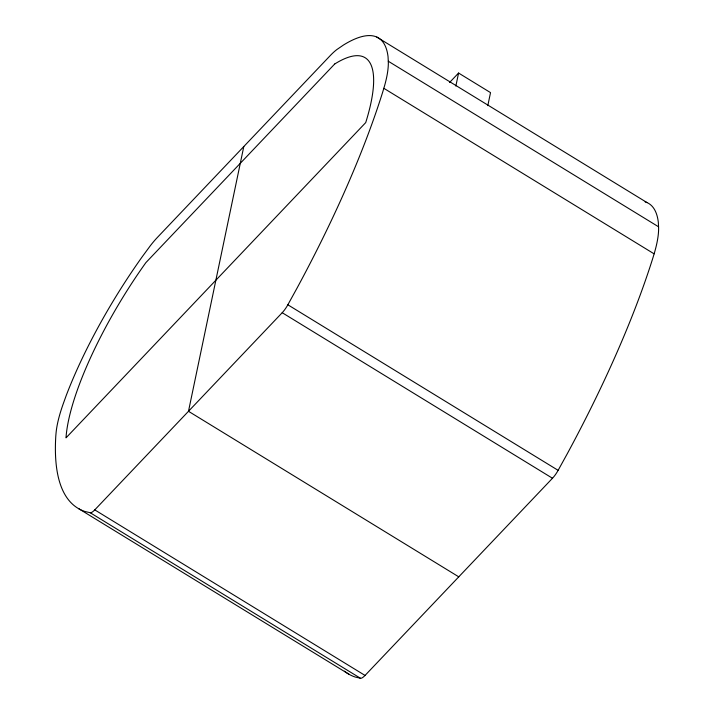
<?xml version="1.0" encoding="UTF-8"?>
<svg xmlns="http://www.w3.org/2000/svg" width="714" height="714" viewBox="0 0 714 714"><rect width="100%" height="100%" fill="white"/><g stroke="black" fill="none" stroke-linecap="round" stroke-linejoin="round"><path stroke-width="1.07" d="M243.795 146.531L188.487 411.291L458.763 576.841M455.853 86.064L458.575 73.042L490.527 92.615L487.805 105.636M383.837 88.304L382.74 91.963A441.993 122.21 -58.5 0 1 296.729 288.688L287.849 304.789A12.513 3.463 -58.5 0 1 282.208 312.705L94.766 509.885A12.513 3.463 -58.5 0 1 90.187 512.714L84.93 511.483A441.993 122.219 -58.5 0 1 55.808 435.879L56.049 433.112A107.769 29.801 -58.5 0 1 63.608 402.767L66.304 395.306A196.448 54.326 -58.5 0 1 142.345 256.594L150.404 245.643A43.474 12.022 -58.5 0 1 157.437 237.378L330.163 55.683A43.474 12.022 -58.5 0 1 336.731 49.641L343.461 45.036A196.448 54.326 -58.5 0 1 388.059 56.843L388.282 61.234A107.769 29.801 -58.5 0 1 383.837 88.304L654.122 253.854L653.024 257.513A441.993 122.21 -58.5 0 1 567.005 454.238L558.125 470.339A12.513 3.463 -58.5 0 1 552.484 478.255L365.041 675.435A12.513 3.463 -58.5 0 1 360.463 678.264L355.206 677.033A441.993 122.219 -58.5 0 1 344.487 671.178M449.579 82.503L458.575 73.042M376.778 37.048L647.062 202.606M388.282 61.234L658.558 226.793A107.769 29.801 -58.5 0 1 654.122 253.854M287.849 304.789L558.125 470.339M282.208 312.705L552.484 478.255M94.766 509.885L365.041 675.435M90.187 512.714L360.463 678.264M78.799 508.752L349.075 674.302M658.558 226.793L658.335 222.393A196.448 54.326 -58.5 0 0 645.117 201.883M334.696 64.01L145.879 262.627A168.334 46.535 -58.5 0 0 66.009 437.861L365.72 122.594A168.334 46.553 -58.5 0 0 334.696 64.01"/></g></svg>
